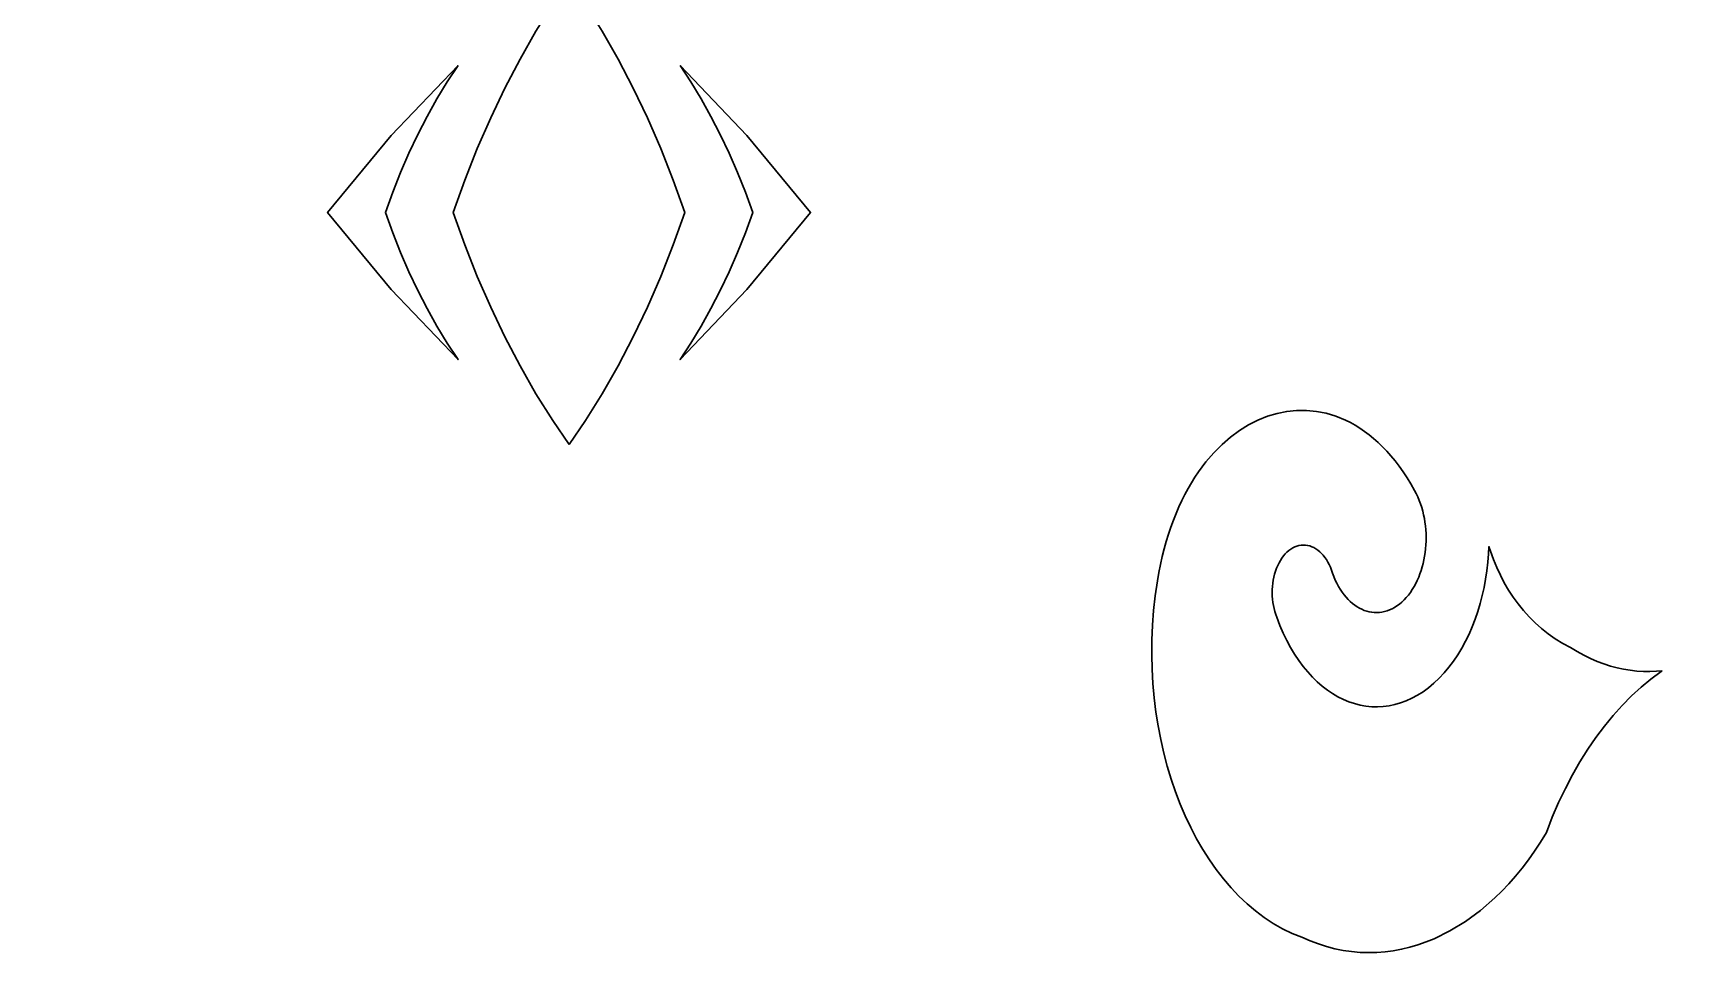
# Model space of a CAD drawing. Header units: centimetres. Extents: x 19.85 to 27, y 2.62 to 9.
# Drawn here: x 23.639 to 25.319, y 7.112 to 8.052 of the extents above; entities that cross this region are included whole.
import ezdxf

# ---------------------------------------------------------------- set-up
doc = ezdxf.new("R2010")
doc.units = ezdxf.units.CM
doc.header["$MEASUREMENT"] = 0
doc.layers.add('layer 1', color=7, linetype='Continuous')

msp = doc.modelspace()

# ---------------------------------------------------------------- linework, layer by layer
at = {"layer": 'layer 1', "color": 250, "lineweight": 30}
for points, knots in [([(26.99842, 2.62034), (26.99842, 2.62034), (19.84833, 2.62034), (19.84833, 2.62034), (19.84833, 2.62034), (19.84833, 2.62034), (19.84833, 9.00077), (19.84833, 9.00077), (19.84833, 9.00077), (19.84833, 9.00077), (26.99978, 9.00077), (26.99978, 9.00077), (26.99978, 9.00077), (26.99978, 9.00077), (26.99978, 2.62034), (26.99978, 2.62034), (26.99978, 2.62034), (26.99978, 2.62034), (26.99842, 2.62034), (26.99842, 2.62034)], [0, 0, 0, 0, 0.1666667, 0.1666667, 0.1666667, 0.1666667, 0.3333333, 0.3333333, 0.3333333, 0.3333333, 0.5, 0.5, 0.5, 0.5, 0.6666667, 0.6666667, 0.6666667, 0.6666667, 1, 1, 1, 1]), ([(24.1802, 7.63623), (24.1802, 7.63623), (24.1637, 7.66055), (24.1637, 7.66055), (24.1637, 7.66055), (24.1637, 7.66055), (24.14681, 7.68768), (24.14681, 7.68768), (24.14681, 7.68768), (24.14681, 7.68768), (24.13072, 7.71584), (24.13072, 7.71584), (24.13072, 7.71584), (24.13072, 7.71584), (24.11547, 7.74499), (24.11547, 7.74499), (24.11547, 7.74499), (24.11547, 7.74499), (24.10106, 7.7751), (24.10106, 7.7751), (24.10106, 7.7751), (24.10106, 7.7751), (24.08752, 7.80612), (24.08752, 7.80612), (24.08752, 7.80612), (24.08752, 7.80612), (24.07487, 7.83801), (24.07487, 7.83801), (24.07487, 7.83801), (24.07487, 7.83801), (24.06313, 7.87073), (24.06313, 7.87073), (24.06313, 7.87073), (24.06313, 7.87073), (24.07487, 7.90345), (24.07487, 7.90345), (24.07487, 7.90345), (24.07487, 7.90345), (24.08752, 7.93534), (24.08752, 7.93534), (24.08752, 7.93534), (24.08752, 7.93534), (24.10106, 7.96635), (24.10106, 7.96635), (24.10106, 7.96635), (24.10106, 7.96635), (24.11547, 7.99646), (24.11547, 7.99646), (24.11547, 7.99646), (24.11547, 7.99646), (24.13072, 8.02562), (24.13072, 8.02562), (24.13072, 8.02562), (24.13072, 8.02562), (24.14681, 8.05377), (24.14681, 8.05377), (24.14681, 8.05377), (24.14681, 8.05377), (24.1637, 8.0809), (24.1637, 8.0809), (24.1637, 8.0809), (24.1637, 8.0809), (24.1802, 8.10522), (24.1802, 8.10522), (24.1802, 8.10522), (24.1802, 8.10522), (24.1967, 8.0809), (24.1967, 8.0809), (24.1967, 8.0809), (24.1967, 8.0809), (24.21359, 8.05377), (24.21359, 8.05377), (24.21359, 8.05377), (24.21359, 8.05377), (24.22968, 8.02562), (24.22968, 8.02562), (24.22968, 8.02562), (24.22968, 8.02562), (24.24494, 7.99646), (24.24494, 7.99646), (24.24494, 7.99646), (24.24494, 7.99646), (24.25934, 7.96635), (24.25934, 7.96635), (24.25934, 7.96635), (24.25934, 7.96635), (24.27288, 7.93534), (24.27288, 7.93534), (24.27288, 7.93534), (24.27288, 7.93534), (24.28553, 7.90345), (24.28553, 7.90345), (24.28553, 7.90345), (24.28553, 7.90345), (24.29727, 7.87073), (24.29727, 7.87073), (24.29727, 7.87073), (24.29727, 7.87073), (24.28553, 7.83801), (24.28553, 7.83801), (24.28553, 7.83801), (24.28553, 7.83801), (24.27288, 7.80612), (24.27288, 7.80612), (24.27288, 7.80612), (24.27288, 7.80612), (24.25934, 7.7751), (24.25934, 7.7751), (24.25934, 7.7751), (24.25934, 7.7751), (24.24494, 7.74499), (24.24494, 7.74499), (24.24494, 7.74499), (24.24494, 7.74499), (24.22968, 7.71584), (24.22968, 7.71584), (24.22968, 7.71584), (24.22968, 7.71584), (24.21359, 7.68768), (24.21359, 7.68768), (24.21359, 7.68768), (24.21359, 7.68768), (24.1967, 7.66055), (24.1967, 7.66055), (24.1967, 7.66055), (24.1967, 7.66055), (24.1802, 7.63623), (24.1802, 7.63623)], [0, 0, 0, 0, 0.030303, 0.030303, 0.030303, 0.030303, 0.0606061, 0.0606061, 0.0606061, 0.0606061, 0.0909091, 0.0909091, 0.0909091, 0.0909091, 0.1212121, 0.1212121, 0.1212121, 0.1212121, 0.1515152, 0.1515152, 0.1515152, 0.1515152, 0.1818182, 0.1818182, 0.1818182, 0.1818182, 0.2121212, 0.2121212, 0.2121212, 0.2121212, 0.2424242, 0.2424242, 0.2424242, 0.2424242, 0.2727273, 0.2727273, 0.2727273, 0.2727273, 0.3030303, 0.3030303, 0.3030303, 0.3030303, 0.3333333, 0.3333333, 0.3333333, 0.3333333, 0.3636364, 0.3636364, 0.3636364, 0.3636364, 0.3939394, 0.3939394, 0.3939394, 0.3939394, 0.4242424, 0.4242424, 0.4242424, 0.4242424, 0.4545455, 0.4545455, 0.4545455, 0.4545455, 0.4848485, 0.4848485, 0.4848485, 0.4848485, 0.5151515, 0.5151515, 0.5151515, 0.5151515, 0.5454545, 0.5454545, 0.5454545, 0.5454545, 0.5757576, 0.5757576, 0.5757576, 0.5757576, 0.6060606, 0.6060606, 0.6060606, 0.6060606, 0.6363636, 0.6363636, 0.6363636, 0.6363636, 0.6666667, 0.6666667, 0.6666667, 0.6666667, 0.6969697, 0.6969697, 0.6969697, 0.6969697, 0.7272727, 0.7272727, 0.7272727, 0.7272727, 0.7575758, 0.7575758, 0.7575758, 0.7575758, 0.7878788, 0.7878788, 0.7878788, 0.7878788, 0.8181818, 0.8181818, 0.8181818, 0.8181818, 0.8484848, 0.8484848, 0.8484848, 0.8484848, 0.8787879, 0.8787879, 0.8787879, 0.8787879, 0.9090909, 0.9090909, 0.9090909, 0.9090909, 0.9393939, 0.9393939, 0.9393939, 0.9393939, 1, 1, 1, 1]), ([(24.0681, 8.01924), (24.0681, 8.01924), (24.05721, 8.00271), (24.05721, 8.00271), (24.05721, 8.00271), (24.05721, 8.00271), (24.04679, 7.98555), (24.04679, 7.98555), (24.04679, 7.98555), (24.04679, 7.98555), (24.03684, 7.96778), (24.03684, 7.96778), (24.03684, 7.96778), (24.03684, 7.96778), (24.02738, 7.94944), (24.02738, 7.94944), (24.02738, 7.94944), (24.02738, 7.94944), (24.01843, 7.93054), (24.01843, 7.93054), (24.01843, 7.93054), (24.01843, 7.93054), (24.00998, 7.9111), (24.00998, 7.9111), (24.00998, 7.9111), (24.00998, 7.9111), (24.00206, 7.89116), (24.00206, 7.89116), (24.00206, 7.89116), (24.00206, 7.89116), (23.99467, 7.87073), (23.99467, 7.87073), (23.99467, 7.87073), (23.99467, 7.87073), (24.00207, 7.85029), (24.00207, 7.85029), (24.00207, 7.85029), (24.00207, 7.85029), (24.00998, 7.83035), (24.00998, 7.83035), (24.00998, 7.83035), (24.00998, 7.83035), (24.01843, 7.81091), (24.01843, 7.81091), (24.01843, 7.81091), (24.01843, 7.81091), (24.02738, 7.79201), (24.02738, 7.79201), (24.02738, 7.79201), (24.02738, 7.79201), (24.03684, 7.77367), (24.03684, 7.77367), (24.03684, 7.77367), (24.03684, 7.77367), (24.04679, 7.75591), (24.04679, 7.75591), (24.04679, 7.75591), (24.04679, 7.75591), (24.05721, 7.73875), (24.05721, 7.73875), (24.05721, 7.73875), (24.05721, 7.73875), (24.0681, 7.72221), (24.0681, 7.72221), (24.0681, 7.72221), (24.0681, 7.72221), (24.00046, 7.79308), (24.00046, 7.79308), (24.00046, 7.79308), (24.00046, 7.79308), (23.93621, 7.87073), (23.93621, 7.87073), (23.93621, 7.87073), (23.93621, 7.87073), (24.00046, 7.94837), (24.00046, 7.94837), (24.00046, 7.94837), (24.00046, 7.94837), (24.0681, 8.01924), (24.0681, 8.01924)], [0, 0, 0, 0, 0.047619, 0.047619, 0.047619, 0.047619, 0.0952381, 0.0952381, 0.0952381, 0.0952381, 0.1428571, 0.1428571, 0.1428571, 0.1428571, 0.1904762, 0.1904762, 0.1904762, 0.1904762, 0.2380952, 0.2380952, 0.2380952, 0.2380952, 0.2857143, 0.2857143, 0.2857143, 0.2857143, 0.3333333, 0.3333333, 0.3333333, 0.3333333, 0.3809524, 0.3809524, 0.3809524, 0.3809524, 0.4285714, 0.4285714, 0.4285714, 0.4285714, 0.4761905, 0.4761905, 0.4761905, 0.4761905, 0.5238095, 0.5238095, 0.5238095, 0.5238095, 0.5714286, 0.5714286, 0.5714286, 0.5714286, 0.6190476, 0.6190476, 0.6190476, 0.6190476, 0.6666667, 0.6666667, 0.6666667, 0.6666667, 0.7142857, 0.7142857, 0.7142857, 0.7142857, 0.7619048, 0.7619048, 0.7619048, 0.7619048, 0.8095238, 0.8095238, 0.8095238, 0.8095238, 0.8571429, 0.8571429, 0.8571429, 0.8571429, 0.9047619, 0.9047619, 0.9047619, 0.9047619, 1, 1, 1, 1]), ([(24.2923, 8.01924), (24.2923, 8.01924), (24.35994, 7.94837), (24.35994, 7.94837), (24.35994, 7.94837), (24.35994, 7.94837), (24.42419, 7.87073), (24.42419, 7.87073), (24.42419, 7.87073), (24.42419, 7.87073), (24.35994, 7.79308), (24.35994, 7.79308), (24.35994, 7.79308), (24.35994, 7.79308), (24.2923, 7.72221), (24.2923, 7.72221), (24.2923, 7.72221), (24.2923, 7.72221), (24.30319, 7.73875), (24.30319, 7.73875), (24.30319, 7.73875), (24.30319, 7.73875), (24.31361, 7.75591), (24.31361, 7.75591), (24.31361, 7.75591), (24.31361, 7.75591), (24.32357, 7.77367), (24.32357, 7.77367), (24.32357, 7.77367), (24.32357, 7.77367), (24.33302, 7.79201), (24.33302, 7.79201), (24.33302, 7.79201), (24.33302, 7.79201), (24.34198, 7.81091), (24.34198, 7.81091), (24.34198, 7.81091), (24.34198, 7.81091), (24.35042, 7.83035), (24.35042, 7.83035), (24.35042, 7.83035), (24.35042, 7.83035), (24.35833, 7.85029), (24.35833, 7.85029), (24.35833, 7.85029), (24.35833, 7.85029), (24.36573, 7.87073), (24.36573, 7.87073), (24.36573, 7.87073), (24.36573, 7.87073), (24.35834, 7.89116), (24.35834, 7.89116), (24.35834, 7.89116), (24.35834, 7.89116), (24.35042, 7.9111), (24.35042, 7.9111), (24.35042, 7.9111), (24.35042, 7.9111), (24.34198, 7.93054), (24.34198, 7.93054), (24.34198, 7.93054), (24.34198, 7.93054), (24.33302, 7.94944), (24.33302, 7.94944), (24.33302, 7.94944), (24.33302, 7.94944), (24.32357, 7.96778), (24.32357, 7.96778), (24.32357, 7.96778), (24.32357, 7.96778), (24.31361, 7.98555), (24.31361, 7.98555), (24.31361, 7.98555), (24.31361, 7.98555), (24.30319, 8.00271), (24.30319, 8.00271), (24.30319, 8.00271), (24.30319, 8.00271), (24.2923, 8.01924), (24.2923, 8.01924)], [0, 0, 0, 0, 0.047619, 0.047619, 0.047619, 0.047619, 0.0952381, 0.0952381, 0.0952381, 0.0952381, 0.1428571, 0.1428571, 0.1428571, 0.1428571, 0.1904762, 0.1904762, 0.1904762, 0.1904762, 0.2380952, 0.2380952, 0.2380952, 0.2380952, 0.2857143, 0.2857143, 0.2857143, 0.2857143, 0.3333333, 0.3333333, 0.3333333, 0.3333333, 0.3809524, 0.3809524, 0.3809524, 0.3809524, 0.4285714, 0.4285714, 0.4285714, 0.4285714, 0.4761905, 0.4761905, 0.4761905, 0.4761905, 0.5238095, 0.5238095, 0.5238095, 0.5238095, 0.5714286, 0.5714286, 0.5714286, 0.5714286, 0.6190476, 0.6190476, 0.6190476, 0.6190476, 0.6666667, 0.6666667, 0.6666667, 0.6666667, 0.7142857, 0.7142857, 0.7142857, 0.7142857, 0.7619048, 0.7619048, 0.7619048, 0.7619048, 0.8095238, 0.8095238, 0.8095238, 0.8095238, 0.8571429, 0.8571429, 0.8571429, 0.8571429, 0.9047619, 0.9047619, 0.9047619, 0.9047619, 1, 1, 1, 1]), ([(25.2846, 7.40788), (25.2846, 7.40788), (25.28329, 7.40701), (25.28329, 7.40701), (25.28329, 7.40701), (25.28329, 7.40701), (25.27316, 7.39945), (25.27316, 7.39945), (25.27316, 7.39945), (25.27316, 7.39945), (25.26324, 7.39124), (25.26324, 7.39124), (25.26324, 7.39124), (25.26324, 7.39124), (25.25357, 7.38235), (25.25357, 7.38235), (25.25357, 7.38235), (25.25357, 7.38235), (25.24415, 7.37283), (25.24415, 7.37283), (25.24415, 7.37283), (25.24415, 7.37283), (25.23499, 7.36267), (25.23499, 7.36267), (25.23499, 7.36267), (25.23499, 7.36267), (25.22612, 7.35188), (25.22612, 7.35188), (25.22612, 7.35188), (25.22612, 7.35188), (25.21756, 7.34048), (25.21756, 7.34048), (25.21756, 7.34048), (25.21756, 7.34048), (25.20931, 7.32848), (25.20931, 7.32848), (25.20931, 7.32848), (25.20931, 7.32848), (25.2014, 7.31588), (25.2014, 7.31588), (25.2014, 7.31588), (25.2014, 7.31588), (25.19384, 7.30269), (25.19384, 7.30269), (25.19384, 7.30269), (25.19384, 7.30269), (25.18665, 7.28894), (25.18665, 7.28894), (25.18665, 7.28894), (25.18665, 7.28894), (25.17986, 7.27462), (25.17986, 7.27462), (25.17986, 7.27462), (25.17986, 7.27462), (25.17346, 7.25974), (25.17346, 7.25974), (25.17346, 7.25974), (25.17346, 7.25974), (25.1675, 7.24432), (25.1675, 7.24432), (25.1675, 7.24432), (25.1675, 7.24432), (25.16164, 7.2348), (25.16164, 7.2348), (25.16164, 7.2348), (25.16164, 7.2348), (25.15558, 7.22562), (25.15558, 7.22562), (25.15558, 7.22562), (25.15558, 7.22562), (25.14933, 7.21681), (25.14933, 7.21681), (25.14933, 7.21681), (25.14933, 7.21681), (25.14289, 7.20837), (25.14289, 7.20837), (25.14289, 7.20837), (25.14289, 7.20837), (25.13627, 7.20029), (25.13627, 7.20029), (25.13627, 7.20029), (25.13627, 7.20029), (25.12947, 7.19258), (25.12947, 7.19258), (25.12947, 7.19258), (25.12947, 7.19258), (25.12253, 7.18525), (25.12253, 7.18525), (25.12253, 7.18525), (25.12253, 7.18525), (25.11542, 7.17831), (25.11542, 7.17831), (25.11542, 7.17831), (25.11542, 7.17831), (25.10078, 7.16559), (25.10078, 7.16559), (25.10078, 7.16559), (25.10078, 7.16559), (25.08564, 7.15445), (25.08564, 7.15445), (25.08564, 7.15445), (25.08564, 7.15445), (25.07003, 7.14494), (25.07003, 7.14494), (25.07003, 7.14494), (25.07003, 7.14494), (25.05405, 7.13708), (25.05405, 7.13708), (25.05405, 7.13708), (25.05405, 7.13708), (25.04595, 7.1338), (25.04595, 7.1338), (25.04595, 7.1338), (25.04595, 7.1338), (25.03776, 7.13094), (25.03776, 7.13094), (25.03776, 7.13094), (25.03776, 7.13094), (25.02951, 7.12851), (25.02951, 7.12851), (25.02951, 7.12851), (25.02951, 7.12851), (25.02122, 7.12652), (25.02122, 7.12652), (25.02122, 7.12652), (25.02122, 7.12652), (25.01288, 7.12497), (25.01288, 7.12497), (25.01288, 7.12497), (25.01288, 7.12497), (25.0045, 7.12388), (25.0045, 7.12388), (25.0045, 7.12388), (25.0045, 7.12388), (24.99609, 7.12324), (24.99609, 7.12324), (24.99609, 7.12324), (24.99609, 7.12324), (24.98767, 7.12305), (24.98767, 7.12305), (24.98767, 7.12305), (24.98767, 7.12305), (24.97923, 7.12333), (24.97923, 7.12333), (24.97923, 7.12333), (24.97923, 7.12333), (24.97078, 7.12406), (24.97078, 7.12406), (24.97078, 7.12406), (24.97078, 7.12406), (24.96234, 7.12528), (24.96234, 7.12528), (24.96234, 7.12528), (24.96234, 7.12528), (24.95392, 7.12696), (24.95392, 7.12696), (24.95392, 7.12696), (24.95392, 7.12696), (24.94552, 7.12913), (24.94552, 7.12913), (24.94552, 7.12913), (24.94552, 7.12913), (24.93714, 7.13179), (24.93714, 7.13179), (24.93714, 7.13179), (24.93714, 7.13179), (24.92881, 7.13493), (24.92881, 7.13493), (24.92881, 7.13493), (24.92881, 7.13493), (24.92053, 7.13857), (24.92053, 7.13857), (24.92053, 7.13857), (24.92053, 7.13857), (24.91063, 7.14254), (24.91063, 7.14254), (24.91063, 7.14254), (24.91063, 7.14254), (24.90099, 7.14722), (24.90099, 7.14722), (24.90099, 7.14722), (24.90099, 7.14722), (24.8916, 7.15256), (24.8916, 7.15256), (24.8916, 7.15256), (24.8916, 7.15256), (24.88249, 7.15857), (24.88249, 7.15857), (24.88249, 7.15857), (24.88249, 7.15857), (24.87366, 7.1652), (24.87366, 7.1652), (24.87366, 7.1652), (24.87366, 7.1652), (24.86512, 7.17243), (24.86512, 7.17243), (24.86512, 7.17243), (24.86512, 7.17243), (24.85687, 7.18025), (24.85687, 7.18025), (24.85687, 7.18025), (24.85687, 7.18025), (24.84893, 7.18863), (24.84893, 7.18863), (24.84893, 7.18863), (24.84893, 7.18863), (24.84131, 7.19755), (24.84131, 7.19755), (24.84131, 7.19755), (24.84131, 7.19755), (24.83401, 7.20699), (24.83401, 7.20699), (24.83401, 7.20699), (24.83401, 7.20699), (24.82706, 7.21691), (24.82706, 7.21691), (24.82706, 7.21691), (24.82706, 7.21691), (24.82044, 7.2273), (24.82044, 7.2273), (24.82044, 7.2273), (24.82044, 7.2273), (24.81418, 7.23815), (24.81418, 7.23815), (24.81418, 7.23815), (24.81418, 7.23815), (24.80828, 7.24941), (24.80828, 7.24941), (24.80828, 7.24941), (24.80828, 7.24941), (24.80274, 7.26108), (24.80274, 7.26108), (24.80274, 7.26108), (24.80274, 7.26108), (24.7976, 7.27312), (24.7976, 7.27312), (24.7976, 7.27312), (24.7976, 7.27312), (24.79285, 7.28552), (24.79285, 7.28552), (24.79285, 7.28552), (24.79285, 7.28552), (24.78849, 7.29825), (24.78849, 7.29825), (24.78849, 7.29825), (24.78849, 7.29825), (24.78453, 7.31129), (24.78453, 7.31129), (24.78453, 7.31129), (24.78453, 7.31129), (24.781, 7.32462), (24.781, 7.32462), (24.781, 7.32462), (24.781, 7.32462), (24.7779, 7.33822), (24.7779, 7.33822), (24.7779, 7.33822), (24.7779, 7.33822), (24.77523, 7.35205), (24.77523, 7.35205), (24.77523, 7.35205), (24.77523, 7.35205), (24.77301, 7.36611), (24.77301, 7.36611), (24.77301, 7.36611), (24.77301, 7.36611), (24.77125, 7.38035), (24.77125, 7.38035), (24.77125, 7.38035), (24.77125, 7.38035), (24.76995, 7.39477), (24.76995, 7.39477), (24.76995, 7.39477), (24.76995, 7.39477), (24.76913, 7.40934), (24.76913, 7.40934), (24.76913, 7.40934), (24.76913, 7.40934), (24.76878, 7.42404), (24.76878, 7.42404), (24.76878, 7.42404), (24.76878, 7.42404), (24.76892, 7.43884), (24.76892, 7.43884), (24.76892, 7.43884), (24.76892, 7.43884), (24.76957, 7.45373), (24.76957, 7.45373), (24.76957, 7.45373), (24.76957, 7.45373), (24.77074, 7.46866), (24.77074, 7.46866), (24.77074, 7.46866), (24.77074, 7.46866), (24.77242, 7.48364), (24.77242, 7.48364), (24.77242, 7.48364), (24.77242, 7.48364), (24.77462, 7.49864), (24.77462, 7.49864), (24.77462, 7.49864), (24.77462, 7.49864), (24.77604, 7.50696), (24.77604, 7.50696), (24.77604, 7.50696), (24.77604, 7.50696), (24.77764, 7.51509), (24.77764, 7.51509), (24.77764, 7.51509), (24.77764, 7.51509), (24.7794, 7.52305), (24.7794, 7.52305), (24.7794, 7.52305), (24.7794, 7.52305), (24.78133, 7.5308), (24.78133, 7.5308), (24.78133, 7.5308), (24.78133, 7.5308), (24.78343, 7.53837), (24.78343, 7.53837), (24.78343, 7.53837), (24.78343, 7.53837), (24.78569, 7.54575), (24.78569, 7.54575), (24.78569, 7.54575), (24.78569, 7.54575), (24.78811, 7.55293), (24.78811, 7.55293), (24.78811, 7.55293), (24.78811, 7.55293), (24.79067, 7.55992), (24.79067, 7.55992), (24.79067, 7.55992), (24.79067, 7.55992), (24.79339, 7.56671), (24.79339, 7.56671), (24.79339, 7.56671), (24.79339, 7.56671), (24.79623, 7.57331), (24.79623, 7.57331), (24.79623, 7.57331), (24.79623, 7.57331), (24.79923, 7.5797), (24.79923, 7.5797), (24.79923, 7.5797), (24.79923, 7.5797), (24.80235, 7.58589), (24.80235, 7.58589), (24.80235, 7.58589), (24.80235, 7.58589), (24.8056, 7.59187), (24.8056, 7.59187), (24.8056, 7.59187), (24.8056, 7.59187), (24.80897, 7.59766), (24.80897, 7.59766), (24.80897, 7.59766), (24.80897, 7.59766), (24.81247, 7.60323), (24.81247, 7.60323), (24.81247, 7.60323), (24.81247, 7.60323), (24.81608, 7.6086), (24.81608, 7.6086), (24.81608, 7.6086), (24.81608, 7.6086), (24.82362, 7.61871), (24.82362, 7.61871), (24.82362, 7.61871), (24.82362, 7.61871), (24.83156, 7.62796), (24.83156, 7.62796), (24.83156, 7.62796), (24.83156, 7.62796), (24.83988, 7.63635), (24.83988, 7.63635), (24.83988, 7.63635), (24.83988, 7.63635), (24.84851, 7.64385), (24.84851, 7.64385), (24.84851, 7.64385), (24.84851, 7.64385), (24.85745, 7.65048), (24.85745, 7.65048), (24.85745, 7.65048), (24.85745, 7.65048), (24.86664, 7.65619), (24.86664, 7.65619), (24.86664, 7.65619), (24.86664, 7.65619), (24.87606, 7.66098), (24.87606, 7.66098), (24.87606, 7.66098), (24.87606, 7.66098), (24.88565, 7.66486), (24.88565, 7.66486), (24.88565, 7.66486), (24.88565, 7.66486), (24.89539, 7.66778), (24.89539, 7.66778), (24.89539, 7.66778), (24.89539, 7.66778), (24.90525, 7.66976), (24.90525, 7.66976), (24.90525, 7.66976), (24.90525, 7.66976), (24.91517, 7.67076), (24.91517, 7.67076), (24.91517, 7.67076), (24.91517, 7.67076), (24.92514, 7.67079), (24.92514, 7.67079), (24.92514, 7.67079), (24.92514, 7.67079), (24.93511, 7.66983), (24.93511, 7.66983), (24.93511, 7.66983), (24.93511, 7.66983), (24.94504, 7.66784), (24.94504, 7.66784), (24.94504, 7.66784), (24.94504, 7.66784), (24.9549, 7.66486), (24.9549, 7.66486), (24.9549, 7.66486), (24.9549, 7.66486), (24.96465, 7.66083), (24.96465, 7.66083), (24.96465, 7.66083), (24.96465, 7.66083), (24.96948, 7.65843), (24.96948, 7.65843), (24.96948, 7.65843), (24.96948, 7.65843), (24.97426, 7.65576), (24.97426, 7.65576), (24.97426, 7.65576), (24.97426, 7.65576), (24.97901, 7.65283), (24.97901, 7.65283), (24.97901, 7.65283), (24.97901, 7.65283), (24.98369, 7.64963), (24.98369, 7.64963), (24.98369, 7.64963), (24.98369, 7.64963), (24.98833, 7.64618), (24.98833, 7.64618), (24.98833, 7.64618), (24.98833, 7.64618), (24.9929, 7.64244), (24.9929, 7.64244), (24.9929, 7.64244), (24.9929, 7.64244), (24.99741, 7.63844), (24.99741, 7.63844), (24.99741, 7.63844), (24.99741, 7.63844), (25.00186, 7.63416), (25.00186, 7.63416), (25.00186, 7.63416), (25.00186, 7.63416), (25.00623, 7.62961), (25.00623, 7.62961), (25.00623, 7.62961), (25.00623, 7.62961), (25.01052, 7.62479), (25.01052, 7.62479), (25.01052, 7.62479), (25.01052, 7.62479), (25.01473, 7.61969), (25.01473, 7.61969), (25.01473, 7.61969), (25.01473, 7.61969), (25.01886, 7.6143), (25.01886, 7.6143), (25.01886, 7.6143), (25.01886, 7.6143), (25.0229, 7.60864), (25.0229, 7.60864), (25.0229, 7.60864), (25.0229, 7.60864), (25.02684, 7.6027), (25.02684, 7.6027), (25.02684, 7.6027), (25.02684, 7.6027), (25.03067, 7.59647), (25.03067, 7.59647), (25.03067, 7.59647), (25.03067, 7.59647), (25.03441, 7.58996), (25.03441, 7.58996), (25.03441, 7.58996), (25.03441, 7.58996), (25.03612, 7.58669), (25.03612, 7.58669), (25.03612, 7.58669), (25.03612, 7.58669), (25.0377, 7.58333), (25.0377, 7.58333), (25.0377, 7.58333), (25.0377, 7.58333), (25.03913, 7.57989), (25.03913, 7.57989), (25.03913, 7.57989), (25.03913, 7.57989), (25.04042, 7.57637), (25.04042, 7.57637), (25.04042, 7.57637), (25.04042, 7.57637), (25.04158, 7.57278), (25.04158, 7.57278), (25.04158, 7.57278), (25.04158, 7.57278), (25.0426, 7.56913), (25.0426, 7.56913), (25.0426, 7.56913), (25.0426, 7.56913), (25.04348, 7.56543), (25.04348, 7.56543), (25.04348, 7.56543), (25.04348, 7.56543), (25.04424, 7.56169), (25.04424, 7.56169), (25.04424, 7.56169), (25.04424, 7.56169), (25.04486, 7.5579), (25.04486, 7.5579), (25.04486, 7.5579), (25.04486, 7.5579), (25.04534, 7.55409), (25.04534, 7.55409), (25.04534, 7.55409), (25.04534, 7.55409), (25.04569, 7.55026), (25.04569, 7.55026), (25.04569, 7.55026), (25.04569, 7.55026), (25.0459, 7.54642), (25.0459, 7.54642), (25.0459, 7.54642), (25.0459, 7.54642), (25.04599, 7.54257), (25.04599, 7.54257), (25.04599, 7.54257), (25.04599, 7.54257), (25.04595, 7.53873), (25.04595, 7.53873), (25.04595, 7.53873), (25.04595, 7.53873), (25.04577, 7.5349), (25.04577, 7.5349), (25.04577, 7.5349), (25.04577, 7.5349), (25.04547, 7.53109), (25.04547, 7.53109), (25.04547, 7.53109), (25.04547, 7.53109), (25.04504, 7.52731), (25.04504, 7.52731), (25.04504, 7.52731), (25.04504, 7.52731), (25.04448, 7.52356), (25.04448, 7.52356), (25.04448, 7.52356), (25.04448, 7.52356), (25.0438, 7.51985), (25.0438, 7.51985), (25.0438, 7.51985), (25.0438, 7.51985), (25.04299, 7.5162), (25.04299, 7.5162), (25.04299, 7.5162), (25.04299, 7.5162), (25.04205, 7.51261), (25.04205, 7.51261), (25.04205, 7.51261), (25.04205, 7.51261), (25.04099, 7.50908), (25.04099, 7.50908), (25.04099, 7.50908), (25.04099, 7.50908), (25.0398, 7.50563), (25.0398, 7.50563), (25.0398, 7.50563), (25.0398, 7.50563), (25.0385, 7.50227), (25.0385, 7.50227), (25.0385, 7.50227), (25.0385, 7.50227), (25.03707, 7.499), (25.03707, 7.499), (25.03707, 7.499), (25.03707, 7.499), (25.03552, 7.49582), (25.03552, 7.49582), (25.03552, 7.49582), (25.03552, 7.49582), (25.03385, 7.49276), (25.03385, 7.49276), (25.03385, 7.49276), (25.03385, 7.49276), (25.03206, 7.48981), (25.03206, 7.48981), (25.03206, 7.48981), (25.03206, 7.48981), (25.03016, 7.48699), (25.03016, 7.48699), (25.03016, 7.48699), (25.03016, 7.48699), (25.02812, 7.48429), (25.02812, 7.48429), (25.02812, 7.48429), (25.02812, 7.48429), (25.02599, 7.48174), (25.02599, 7.48174), (25.02599, 7.48174), (25.02599, 7.48174), (25.02373, 7.47933), (25.02373, 7.47933), (25.02373, 7.47933), (25.02373, 7.47933), (25.02138, 7.47711), (25.02138, 7.47711), (25.02138, 7.47711), (25.02138, 7.47711), (25.01899, 7.47511), (25.01899, 7.47511), (25.01899, 7.47511), (25.01899, 7.47511), (25.01655, 7.47332), (25.01655, 7.47332), (25.01655, 7.47332), (25.01655, 7.47332), (25.01408, 7.47175), (25.01408, 7.47175), (25.01408, 7.47175), (25.01408, 7.47175), (25.01159, 7.47039), (25.01159, 7.47039), (25.01159, 7.47039), (25.01159, 7.47039), (25.00906, 7.46923), (25.00906, 7.46923), (25.00906, 7.46923), (25.00906, 7.46923), (25.00652, 7.4683), (25.00652, 7.4683), (25.00652, 7.4683), (25.00652, 7.4683), (25.00394, 7.46756), (25.00394, 7.46756), (25.00394, 7.46756), (25.00394, 7.46756), (25.00138, 7.46702), (25.00138, 7.46702), (25.00138, 7.46702), (25.00138, 7.46702), (24.9988, 7.46669), (24.9988, 7.46669), (24.9988, 7.46669), (24.9988, 7.46669), (24.99622, 7.46656), (24.99622, 7.46656), (24.99622, 7.46656), (24.99622, 7.46656), (24.99365, 7.46662), (24.99365, 7.46662), (24.99365, 7.46662), (24.99365, 7.46662), (24.99109, 7.46689), (24.99109, 7.46689), (24.99109, 7.46689), (24.99109, 7.46689), (24.98854, 7.46734), (24.98854, 7.46734), (24.98854, 7.46734), (24.98854, 7.46734), (24.98601, 7.46799), (24.98601, 7.46799), (24.98601, 7.46799), (24.98601, 7.46799), (24.98351, 7.46883), (24.98351, 7.46883), (24.98351, 7.46883), (24.98351, 7.46883), (24.98105, 7.46986), (24.98105, 7.46986), (24.98105, 7.46986), (24.98105, 7.46986), (24.97862, 7.47107), (24.97862, 7.47107), (24.97862, 7.47107), (24.97862, 7.47107), (24.97624, 7.47247), (24.97624, 7.47247), (24.97624, 7.47247), (24.97624, 7.47247), (24.97388, 7.47405), (24.97388, 7.47405), (24.97388, 7.47405), (24.97388, 7.47405), (24.9716, 7.47581), (24.9716, 7.47581), (24.9716, 7.47581), (24.9716, 7.47581), (24.96937, 7.47774), (24.96937, 7.47774), (24.96937, 7.47774), (24.96937, 7.47774), (24.9672, 7.47986), (24.9672, 7.47986), (24.9672, 7.47986), (24.9672, 7.47986), (24.96509, 7.48215), (24.96509, 7.48215), (24.96509, 7.48215), (24.96509, 7.48215), (24.96307, 7.48462), (24.96307, 7.48462), (24.96307, 7.48462), (24.96307, 7.48462), (24.96112, 7.48724), (24.96112, 7.48724), (24.96112, 7.48724), (24.96112, 7.48724), (24.95925, 7.49005), (24.95925, 7.49005), (24.95925, 7.49005), (24.95925, 7.49005), (24.95748, 7.49302), (24.95748, 7.49302), (24.95748, 7.49302), (24.95748, 7.49302), (24.9558, 7.49615), (24.9558, 7.49615), (24.9558, 7.49615), (24.9558, 7.49615), (24.95421, 7.49943), (24.95421, 7.49943), (24.95421, 7.49943), (24.95421, 7.49943), (24.95274, 7.5029), (24.95274, 7.5029), (24.95274, 7.5029), (24.95274, 7.5029), (24.95137, 7.50651), (24.95137, 7.50651), (24.95137, 7.50651), (24.95137, 7.50651), (24.9504, 7.5095), (24.9504, 7.5095), (24.9504, 7.5095), (24.9504, 7.5095), (24.94929, 7.51235), (24.94929, 7.51235), (24.94929, 7.51235), (24.94929, 7.51235), (24.94807, 7.51507), (24.94807, 7.51507), (24.94807, 7.51507), (24.94807, 7.51507), (24.94673, 7.51763), (24.94673, 7.51763), (24.94673, 7.51763), (24.94673, 7.51763), (24.9453, 7.52005), (24.9453, 7.52005), (24.9453, 7.52005), (24.9453, 7.52005), (24.94374, 7.52231), (24.94374, 7.52231), (24.94374, 7.52231), (24.94374, 7.52231), (24.94211, 7.5244), (24.94211, 7.5244), (24.94211, 7.5244), (24.94211, 7.5244), (24.94038, 7.52631), (24.94038, 7.52631), (24.94038, 7.52631), (24.94038, 7.52631), (24.93857, 7.52805), (24.93857, 7.52805), (24.93857, 7.52805), (24.93857, 7.52805), (24.93669, 7.52961), (24.93669, 7.52961), (24.93669, 7.52961), (24.93669, 7.52961), (24.93473, 7.53097), (24.93473, 7.53097), (24.93473, 7.53097), (24.93473, 7.53097), (24.93271, 7.53214), (24.93271, 7.53214), (24.93271, 7.53214), (24.93271, 7.53214), (24.93064, 7.5331), (24.93064, 7.5331), (24.93064, 7.5331), (24.93064, 7.5331), (24.9285, 7.53385), (24.9285, 7.53385), (24.9285, 7.53385), (24.9285, 7.53385), (24.92634, 7.53438), (24.92634, 7.53438), (24.92634, 7.53438), (24.92634, 7.53438), (24.92412, 7.53468), (24.92412, 7.53468), (24.92412, 7.53468), (24.92412, 7.53468), (24.92191, 7.53476), (24.92191, 7.53476), (24.92191, 7.53476), (24.92191, 7.53476), (24.91971, 7.53461), (24.91971, 7.53461), (24.91971, 7.53461), (24.91971, 7.53461), (24.91754, 7.53423), (24.91754, 7.53423), (24.91754, 7.53423), (24.91754, 7.53423), (24.9154, 7.53363), (24.9154, 7.53363), (24.9154, 7.53363), (24.9154, 7.53363), (24.91331, 7.53282), (24.91331, 7.53282), (24.91331, 7.53282), (24.91331, 7.53282), (24.91126, 7.53181), (24.91126, 7.53181), (24.91126, 7.53181), (24.91126, 7.53181), (24.90926, 7.53059), (24.90926, 7.53059), (24.90926, 7.53059), (24.90926, 7.53059), (24.90734, 7.52917), (24.90734, 7.52917), (24.90734, 7.52917), (24.90734, 7.52917), (24.90547, 7.52756), (24.90547, 7.52756), (24.90547, 7.52756), (24.90547, 7.52756), (24.90368, 7.52577), (24.90368, 7.52577), (24.90368, 7.52577), (24.90368, 7.52577), (24.90197, 7.52379), (24.90197, 7.52379), (24.90197, 7.52379), (24.90197, 7.52379), (24.90036, 7.52164), (24.90036, 7.52164), (24.90036, 7.52164), (24.90036, 7.52164), (24.89884, 7.51932), (24.89884, 7.51932), (24.89884, 7.51932), (24.89884, 7.51932), (24.89741, 7.51683), (24.89741, 7.51683), (24.89741, 7.51683), (24.89741, 7.51683), (24.8961, 7.51418), (24.8961, 7.51418), (24.8961, 7.51418), (24.8961, 7.51418), (24.8949, 7.51139), (24.8949, 7.51139), (24.8949, 7.51139), (24.8949, 7.51139), (24.89383, 7.50847), (24.89383, 7.50847), (24.89383, 7.50847), (24.89383, 7.50847), (24.89292, 7.50547), (24.89292, 7.50547), (24.89292, 7.50547), (24.89292, 7.50547), (24.89214, 7.50241), (24.89214, 7.50241), (24.89214, 7.50241), (24.89214, 7.50241), (24.89152, 7.49929), (24.89152, 7.49929), (24.89152, 7.49929), (24.89152, 7.49929), (24.89103, 7.49614), (24.89103, 7.49614), (24.89103, 7.49614), (24.89103, 7.49614), (24.8907, 7.49294), (24.8907, 7.49294), (24.8907, 7.49294), (24.8907, 7.49294), (24.8905, 7.48972), (24.8905, 7.48972), (24.8905, 7.48972), (24.8905, 7.48972), (24.89045, 7.48651), (24.89045, 7.48651), (24.89045, 7.48651), (24.89045, 7.48651), (24.89055, 7.48329), (24.89055, 7.48329), (24.89055, 7.48329), (24.89055, 7.48329), (24.89079, 7.48008), (24.89079, 7.48008), (24.89079, 7.48008), (24.89079, 7.48008), (24.89118, 7.4769), (24.89118, 7.4769), (24.89118, 7.4769), (24.89118, 7.4769), (24.89171, 7.47376), (24.89171, 7.47376), (24.89171, 7.47376), (24.89171, 7.47376), (24.89238, 7.47067), (24.89238, 7.47067), (24.89238, 7.47067), (24.89238, 7.47067), (24.8932, 7.46763), (24.8932, 7.46763), (24.8932, 7.46763), (24.8932, 7.46763), (24.89416, 7.46467), (24.89416, 7.46467), (24.89416, 7.46467), (24.89416, 7.46467), (24.89527, 7.46178), (24.89527, 7.46178), (24.89527, 7.46178), (24.89527, 7.46178), (24.89838, 7.4536), (24.89838, 7.4536), (24.89838, 7.4536), (24.89838, 7.4536), (24.90172, 7.44577), (24.90172, 7.44577), (24.90172, 7.44577), (24.90172, 7.44577), (24.9053, 7.43831), (24.9053, 7.43831), (24.9053, 7.43831), (24.9053, 7.43831), (24.90911, 7.43122), (24.90911, 7.43122), (24.90911, 7.43122), (24.90911, 7.43122), (24.91313, 7.4245), (24.91313, 7.4245), (24.91313, 7.4245), (24.91313, 7.4245), (24.91736, 7.41816), (24.91736, 7.41816), (24.91736, 7.41816), (24.91736, 7.41816), (24.92177, 7.4122), (24.92177, 7.4122), (24.92177, 7.4122), (24.92177, 7.4122), (24.92636, 7.40662), (24.92636, 7.40662), (24.92636, 7.40662), (24.92636, 7.40662), (24.93111, 7.40144), (24.93111, 7.40144), (24.93111, 7.40144), (24.93111, 7.40144), (24.93603, 7.39665), (24.93603, 7.39665), (24.93603, 7.39665), (24.93603, 7.39665), (24.94108, 7.39226), (24.94108, 7.39226), (24.94108, 7.39226), (24.94108, 7.39226), (24.94626, 7.38828), (24.94626, 7.38828), (24.94626, 7.38828), (24.94626, 7.38828), (24.95156, 7.3847), (24.95156, 7.3847), (24.95156, 7.3847), (24.95156, 7.3847), (24.95698, 7.38153), (24.95698, 7.38153), (24.95698, 7.38153), (24.95698, 7.38153), (24.96248, 7.37878), (24.96248, 7.37878), (24.96248, 7.37878), (24.96248, 7.37878), (24.96807, 7.37646), (24.96807, 7.37646), (24.96807, 7.37646), (24.96807, 7.37646), (24.97373, 7.37456), (24.97373, 7.37456), (24.97373, 7.37456), (24.97373, 7.37456), (24.97945, 7.37309), (24.97945, 7.37309), (24.97945, 7.37309), (24.97945, 7.37309), (24.98522, 7.37206), (24.98522, 7.37206), (24.98522, 7.37206), (24.98522, 7.37206), (24.99101, 7.37146), (24.99101, 7.37146), (24.99101, 7.37146), (24.99101, 7.37146), (24.99684, 7.37131), (24.99684, 7.37131), (24.99684, 7.37131), (24.99684, 7.37131), (25.00268, 7.37162), (25.00268, 7.37162), (25.00268, 7.37162), (25.00268, 7.37162), (25.00852, 7.37237), (25.00852, 7.37237), (25.00852, 7.37237), (25.00852, 7.37237), (25.01433, 7.37357), (25.01433, 7.37357), (25.01433, 7.37357), (25.01433, 7.37357), (25.02014, 7.37525), (25.02014, 7.37525), (25.02014, 7.37525), (25.02014, 7.37525), (25.02591, 7.37738), (25.02591, 7.37738), (25.02591, 7.37738), (25.02591, 7.37738), (25.03163, 7.37998), (25.03163, 7.37998), (25.03163, 7.37998), (25.03163, 7.37998), (25.03728, 7.38306), (25.03728, 7.38306), (25.03728, 7.38306), (25.03728, 7.38306), (25.04288, 7.38663), (25.04288, 7.38663), (25.04288, 7.38663), (25.04288, 7.38663), (25.04839, 7.39068), (25.04839, 7.39068), (25.04839, 7.39068), (25.04839, 7.39068), (25.0538, 7.39521), (25.0538, 7.39521), (25.0538, 7.39521), (25.0538, 7.39521), (25.05911, 7.40024), (25.05911, 7.40024), (25.05911, 7.40024), (25.05911, 7.40024), (25.06423, 7.40569), (25.06423, 7.40569), (25.06423, 7.40569), (25.06423, 7.40569), (25.06908, 7.41147), (25.06908, 7.41147), (25.06908, 7.41147), (25.06908, 7.41147), (25.07367, 7.41757), (25.07367, 7.41757), (25.07367, 7.41757), (25.07367, 7.41757), (25.07799, 7.42397), (25.07799, 7.42397), (25.07799, 7.42397), (25.07799, 7.42397), (25.08204, 7.43065), (25.08204, 7.43065), (25.08204, 7.43065), (25.08204, 7.43065), (25.08582, 7.43758), (25.08582, 7.43758), (25.08582, 7.43758), (25.08582, 7.43758), (25.08933, 7.44477), (25.08933, 7.44477), (25.08933, 7.44477), (25.08933, 7.44477), (25.09256, 7.45218), (25.09256, 7.45218), (25.09256, 7.45218), (25.09256, 7.45218), (25.09553, 7.4598), (25.09553, 7.4598), (25.09553, 7.4598), (25.09553, 7.4598), (25.09821, 7.46761), (25.09821, 7.46761), (25.09821, 7.46761), (25.09821, 7.46761), (25.10061, 7.47559), (25.10061, 7.47559), (25.10061, 7.47559), (25.10061, 7.47559), (25.10272, 7.48372), (25.10272, 7.48372), (25.10272, 7.48372), (25.10272, 7.48372), (25.10456, 7.49199), (25.10456, 7.49199), (25.10456, 7.49199), (25.10456, 7.49199), (25.10612, 7.50038), (25.10612, 7.50038), (25.10612, 7.50038), (25.10612, 7.50038), (25.10738, 7.50886), (25.10738, 7.50886), (25.10738, 7.50886), (25.10738, 7.50886), (25.10835, 7.51743), (25.10835, 7.51743), (25.10835, 7.51743), (25.10835, 7.51743), (25.10904, 7.52606), (25.10904, 7.52606), (25.10904, 7.52606), (25.10904, 7.52606), (25.10937, 7.53325), (25.10937, 7.53325), (25.10937, 7.53325), (25.10937, 7.53325), (25.11092, 7.52848), (25.11092, 7.52848), (25.11092, 7.52848), (25.11092, 7.52848), (25.11395, 7.52027), (25.11395, 7.52027), (25.11395, 7.52027), (25.11395, 7.52027), (25.1173, 7.51224), (25.1173, 7.51224), (25.1173, 7.51224), (25.1173, 7.51224), (25.12098, 7.50439), (25.12098, 7.50439), (25.12098, 7.50439), (25.12098, 7.50439), (25.12499, 7.49677), (25.12499, 7.49677), (25.12499, 7.49677), (25.12499, 7.49677), (25.12933, 7.48936), (25.12933, 7.48936), (25.12933, 7.48936), (25.12933, 7.48936), (25.13401, 7.48219), (25.13401, 7.48219), (25.13401, 7.48219), (25.13401, 7.48219), (25.13903, 7.47528), (25.13903, 7.47528), (25.13903, 7.47528), (25.13903, 7.47528), (25.14439, 7.46864), (25.14439, 7.46864), (25.14439, 7.46864), (25.14439, 7.46864), (25.1501, 7.4623), (25.1501, 7.4623), (25.1501, 7.4623), (25.1501, 7.4623), (25.15616, 7.45625), (25.15616, 7.45625), (25.15616, 7.45625), (25.15616, 7.45625), (25.16259, 7.45054), (25.16259, 7.45054), (25.16259, 7.45054), (25.16259, 7.45054), (25.16937, 7.44516), (25.16937, 7.44516), (25.16937, 7.44516), (25.16937, 7.44516), (25.17651, 7.44013), (25.17651, 7.44013), (25.17651, 7.44013), (25.17651, 7.44013), (25.18402, 7.43548), (25.18402, 7.43548), (25.18402, 7.43548), (25.18402, 7.43548), (25.19189, 7.43121), (25.19189, 7.43121), (25.19189, 7.43121), (25.19189, 7.43121), (25.19859, 7.42714), (25.19859, 7.42714), (25.19859, 7.42714), (25.19859, 7.42714), (25.20529, 7.42346), (25.20529, 7.42346), (25.20529, 7.42346), (25.20529, 7.42346), (25.21201, 7.42017), (25.21201, 7.42017), (25.21201, 7.42017), (25.21201, 7.42017), (25.21873, 7.41726), (25.21873, 7.41726), (25.21873, 7.41726), (25.21873, 7.41726), (25.22544, 7.41472), (25.22544, 7.41472), (25.22544, 7.41472), (25.22544, 7.41472), (25.23216, 7.41256), (25.23216, 7.41256), (25.23216, 7.41256), (25.23216, 7.41256), (25.23885, 7.41076), (25.23885, 7.41076), (25.23885, 7.41076), (25.23885, 7.41076), (25.24554, 7.40932), (25.24554, 7.40932), (25.24554, 7.40932), (25.24554, 7.40932), (25.25221, 7.40824), (25.25221, 7.40824), (25.25221, 7.40824), (25.25221, 7.40824), (25.25885, 7.4075), (25.25885, 7.4075), (25.25885, 7.4075), (25.25885, 7.4075), (25.26546, 7.40711), (25.26546, 7.40711), (25.26546, 7.40711), (25.26546, 7.40711), (25.27204, 7.40705), (25.27204, 7.40705), (25.27204, 7.40705), (25.27204, 7.40705), (25.27858, 7.40732), (25.27858, 7.40732), (25.27858, 7.40732), (25.27858, 7.40732), (25.2846, 7.40788), (25.2846, 7.40788)], [0, 0, 0, 0, 0.0031646, 0.0031646, 0.0031646, 0.0031646, 0.0063291, 0.0063291, 0.0063291, 0.0063291, 0.0094937, 0.0094937, 0.0094937, 0.0094937, 0.0126582, 0.0126582, 0.0126582, 0.0126582, 0.0158228, 0.0158228, 0.0158228, 0.0158228, 0.0189873, 0.0189873, 0.0189873, 0.0189873, 0.0221519, 0.0221519, 0.0221519, 0.0221519, 0.0253165, 0.0253165, 0.0253165, 0.0253165, 0.028481, 0.028481, 0.028481, 0.028481, 0.0316456, 0.0316456, 0.0316456, 0.0316456, 0.0348101, 0.0348101, 0.0348101, 0.0348101, 0.0379747, 0.0379747, 0.0379747, 0.0379747, 0.0411392, 0.0411392, 0.0411392, 0.0411392, 0.0443038, 0.0443038, 0.0443038, 0.0443038, 0.0474684, 0.0474684, 0.0474684, 0.0474684, 0.0506329, 0.0506329, 0.0506329, 0.0506329, 0.0537975, 0.0537975, 0.0537975, 0.0537975, 0.056962, 0.056962, 0.056962, 0.056962, 0.0601266, 0.0601266, 0.0601266, 0.0601266, 0.0632911, 0.0632911, 0.0632911, 0.0632911, 0.0664557, 0.0664557, 0.0664557, 0.0664557, 0.0696203, 0.0696203, 0.0696203, 0.0696203, 0.0727848, 0.0727848, 0.0727848, 0.0727848, 0.0759494, 0.0759494, 0.0759494, 0.0759494, 0.0791139, 0.0791139, 0.0791139, 0.0791139, 0.0822785, 0.0822785, 0.0822785, 0.0822785, 0.085443, 0.085443, 0.085443, 0.085443, 0.0886076, 0.0886076, 0.0886076, 0.0886076, 0.0917722, 0.0917722, 0.0917722, 0.0917722, 0.0949367, 0.0949367, 0.0949367, 0.0949367, 0.0981013, 0.0981013, 0.0981013, 0.0981013, 0.1012658, 0.1012658, 0.1012658, 0.1012658, 0.1044304, 0.1044304, 0.1044304, 0.1044304, 0.1075949, 0.1075949, 0.1075949, 0.1075949, 0.1107595, 0.1107595, 0.1107595, 0.1107595, 0.1139241, 0.1139241, 0.1139241, 0.1139241, 0.1170886, 0.1170886, 0.1170886, 0.1170886, 0.1202532, 0.1202532, 0.1202532, 0.1202532, 0.1234177, 0.1234177, 0.1234177, 0.1234177, 0.1265823, 0.1265823, 0.1265823, 0.1265823, 0.1297468, 0.1297468, 0.1297468, 0.1297468, 0.1329114, 0.1329114, 0.1329114, 0.1329114, 0.1360759, 0.1360759, 0.1360759, 0.1360759, 0.1392405, 0.1392405, 0.1392405, 0.1392405, 0.1424051, 0.1424051, 0.1424051, 0.1424051, 0.1455696, 0.1455696, 0.1455696, 0.1455696, 0.1487342, 0.1487342, 0.1487342, 0.1487342, 0.1518987, 0.1518987, 0.1518987, 0.1518987, 0.1550633, 0.1550633, 0.1550633, 0.1550633, 0.1582278, 0.1582278, 0.1582278, 0.1582278, 0.1613924, 0.1613924, 0.1613924, 0.1613924, 0.164557, 0.164557, 0.164557, 0.164557, 0.1677215, 0.1677215, 0.1677215, 0.1677215, 0.1708861, 0.1708861, 0.1708861, 0.1708861, 0.1740506, 0.1740506, 0.1740506, 0.1740506, 0.1772152, 0.1772152, 0.1772152, 0.1772152, 0.1803797, 0.1803797, 0.1803797, 0.1803797, 0.1835443, 0.1835443, 0.1835443, 0.1835443, 0.1867089, 0.1867089, 0.1867089, 0.1867089, 0.1898734, 0.1898734, 0.1898734, 0.1898734, 0.193038, 0.193038, 0.193038, 0.193038, 0.1962025, 0.1962025, 0.1962025, 0.1962025, 0.1993671, 0.1993671, 0.1993671, 0.1993671, 0.2025316, 0.2025316, 0.2025316, 0.2025316, 0.2056962, 0.2056962, 0.2056962, 0.2056962, 0.2088608, 0.2088608, 0.2088608, 0.2088608, 0.2120253, 0.2120253, 0.2120253, 0.2120253, 0.2151899, 0.2151899, 0.2151899, 0.2151899, 0.2183544, 0.2183544, 0.2183544, 0.2183544, 0.221519, 0.221519, 0.221519, 0.221519, 0.2246835, 0.2246835, 0.2246835, 0.2246835, 0.2278481, 0.2278481, 0.2278481, 0.2278481, 0.2310127, 0.2310127, 0.2310127, 0.2310127, 0.2341772, 0.2341772, 0.2341772, 0.2341772, 0.2373418, 0.2373418, 0.2373418, 0.2373418, 0.2405063, 0.2405063, 0.2405063, 0.2405063, 0.2436709, 0.2436709, 0.2436709, 0.2436709, 0.2468354, 0.2468354, 0.2468354, 0.2468354, 0.25, 0.25, 0.25, 0.25, 0.2531646, 0.2531646, 0.2531646, 0.2531646, 0.2563291, 0.2563291, 0.2563291, 0.2563291, 0.2594937, 0.2594937, 0.2594937, 0.2594937, 0.2626582, 0.2626582, 0.2626582, 0.2626582, 0.2658228, 0.2658228, 0.2658228, 0.2658228, 0.2689873, 0.2689873, 0.2689873, 0.2689873, 0.2721519, 0.2721519, 0.2721519, 0.2721519, 0.2753165, 0.2753165, 0.2753165, 0.2753165, 0.278481, 0.278481, 0.278481, 0.278481, 0.2816456, 0.2816456, 0.2816456, 0.2816456, 0.2848101, 0.2848101, 0.2848101, 0.2848101, 0.2879747, 0.2879747, 0.2879747, 0.2879747, 0.2911392, 0.2911392, 0.2911392, 0.2911392, 0.2943038, 0.2943038, 0.2943038, 0.2943038, 0.2974684, 0.2974684, 0.2974684, 0.2974684, 0.3006329, 0.3006329, 0.3006329, 0.3006329, 0.3037975, 0.3037975, 0.3037975, 0.3037975, 0.306962, 0.306962, 0.306962, 0.306962, 0.3101266, 0.3101266, 0.3101266, 0.3101266, 0.3132911, 0.3132911, 0.3132911, 0.3132911, 0.3164557, 0.3164557, 0.3164557, 0.3164557, 0.3196203, 0.3196203, 0.3196203, 0.3196203, 0.3227848, 0.3227848, 0.3227848, 0.3227848, 0.3259494, 0.3259494, 0.3259494, 0.3259494, 0.3291139, 0.3291139, 0.3291139, 0.3291139, 0.3322785, 0.3322785, 0.3322785, 0.3322785, 0.335443, 0.335443, 0.335443, 0.335443, 0.3386076, 0.3386076, 0.3386076, 0.3386076, 0.3417722, 0.3417722, 0.3417722, 0.3417722, 0.3449367, 0.3449367, 0.3449367, 0.3449367, 0.3481013, 0.3481013, 0.3481013, 0.3481013, 0.3512658, 0.3512658, 0.3512658, 0.3512658, 0.3544304, 0.3544304, 0.3544304, 0.3544304, 0.3575949, 0.3575949, 0.3575949, 0.3575949, 0.3607595, 0.3607595, 0.3607595, 0.3607595, 0.3639241, 0.3639241, 0.3639241, 0.3639241, 0.3670886, 0.3670886, 0.3670886, 0.3670886, 0.3702532, 0.3702532, 0.3702532, 0.3702532, 0.3734177, 0.3734177, 0.3734177, 0.3734177, 0.3765823, 0.3765823, 0.3765823, 0.3765823, 0.3797468, 0.3797468, 0.3797468, 0.3797468, 0.3829114, 0.3829114, 0.3829114, 0.3829114, 0.3860759, 0.3860759, 0.3860759, 0.3860759, 0.3892405, 0.3892405, 0.3892405, 0.3892405, 0.3924051, 0.3924051, 0.3924051, 0.3924051, 0.3955696, 0.3955696, 0.3955696, 0.3955696, 0.3987342, 0.3987342, 0.3987342, 0.3987342, 0.4018987, 0.4018987, 0.4018987, 0.4018987, 0.4050633, 0.4050633, 0.4050633, 0.4050633, 0.4082278, 0.4082278, 0.4082278, 0.4082278, 0.4113924, 0.4113924, 0.4113924, 0.4113924, 0.414557, 0.414557, 0.414557, 0.414557, 0.4177215, 0.4177215, 0.4177215, 0.4177215, 0.4208861, 0.4208861, 0.4208861, 0.4208861, 0.4240506, 0.4240506, 0.4240506, 0.4240506, 0.4272152, 0.4272152, 0.4272152, 0.4272152, 0.4303797, 0.4303797, 0.4303797, 0.4303797, 0.4335443, 0.4335443, 0.4335443, 0.4335443, 0.4367089, 0.4367089, 0.4367089, 0.4367089, 0.4398734, 0.4398734, 0.4398734, 0.4398734, 0.443038, 0.443038, 0.443038, 0.443038, 0.4462025, 0.4462025, 0.4462025, 0.4462025, 0.4493671, 0.4493671, 0.4493671, 0.4493671, 0.4525316, 0.4525316, 0.4525316, 0.4525316, 0.4556962, 0.4556962, 0.4556962, 0.4556962, 0.4588608, 0.4588608, 0.4588608, 0.4588608, 0.4620253, 0.4620253, 0.4620253, 0.4620253, 0.4651899, 0.4651899, 0.4651899, 0.4651899, 0.4683544, 0.4683544, 0.4683544, 0.4683544, 0.471519, 0.471519, 0.471519, 0.471519, 0.4746835, 0.4746835, 0.4746835, 0.4746835, 0.4778481, 0.4778481, 0.4778481, 0.4778481, 0.4810127, 0.4810127, 0.4810127, 0.4810127, 0.4841772, 0.4841772, 0.4841772, 0.4841772, 0.4873418, 0.4873418, 0.4873418, 0.4873418, 0.4905063, 0.4905063, 0.4905063, 0.4905063, 0.4936709, 0.4936709, 0.4936709, 0.4936709, 0.4968354, 0.4968354, 0.4968354, 0.4968354, 0.5, 0.5, 0.5, 0.5, 0.5031646, 0.5031646, 0.5031646, 0.5031646, 0.5063291, 0.5063291, 0.5063291, 0.5063291, 0.5094937, 0.5094937, 0.5094937, 0.5094937, 0.5126582, 0.5126582, 0.5126582, 0.5126582, 0.5158228, 0.5158228, 0.5158228, 0.5158228, 0.5189873, 0.5189873, 0.5189873, 0.5189873, 0.5221519, 0.5221519, 0.5221519, 0.5221519, 0.5253165, 0.5253165, 0.5253165, 0.5253165, 0.528481, 0.528481, 0.528481, 0.528481, 0.5316456, 0.5316456, 0.5316456, 0.5316456, 0.5348101, 0.5348101, 0.5348101, 0.5348101, 0.5379747, 0.5379747, 0.5379747, 0.5379747, 0.5411392, 0.5411392, 0.5411392, 0.5411392, 0.5443038, 0.5443038, 0.5443038, 0.5443038, 0.5474684, 0.5474684, 0.5474684, 0.5474684, 0.5506329, 0.5506329, 0.5506329, 0.5506329, 0.5537975, 0.5537975, 0.5537975, 0.5537975, 0.556962, 0.556962, 0.556962, 0.556962, 0.5601266, 0.5601266, 0.5601266, 0.5601266, 0.5632911, 0.5632911, 0.5632911, 0.5632911, 0.5664557, 0.5664557, 0.5664557, 0.5664557, 0.5696203, 0.5696203, 0.5696203, 0.5696203, 0.5727848, 0.5727848, 0.5727848, 0.5727848, 0.5759494, 0.5759494, 0.5759494, 0.5759494, 0.5791139, 0.5791139, 0.5791139, 0.5791139, 0.5822785, 0.5822785, 0.5822785, 0.5822785, 0.585443, 0.585443, 0.585443, 0.585443, 0.5886076, 0.5886076, 0.5886076, 0.5886076, 0.5917722, 0.5917722, 0.5917722, 0.5917722, 0.5949367, 0.5949367, 0.5949367, 0.5949367, 0.5981013, 0.5981013, 0.5981013, 0.5981013, 0.6012658, 0.6012658, 0.6012658, 0.6012658, 0.6044304, 0.6044304, 0.6044304, 0.6044304, 0.6075949, 0.6075949, 0.6075949, 0.6075949, 0.6107595, 0.6107595, 0.6107595, 0.6107595, 0.6139241, 0.6139241, 0.6139241, 0.6139241, 0.6170886, 0.6170886, 0.6170886, 0.6170886, 0.6202532, 0.6202532, 0.6202532, 0.6202532, 0.6234177, 0.6234177, 0.6234177, 0.6234177, 0.6265823, 0.6265823, 0.6265823, 0.6265823, 0.6297468, 0.6297468, 0.6297468, 0.6297468, 0.6329114, 0.6329114, 0.6329114, 0.6329114, 0.6360759, 0.6360759, 0.6360759, 0.6360759, 0.6392405, 0.6392405, 0.6392405, 0.6392405, 0.6424051, 0.6424051, 0.6424051, 0.6424051, 0.6455696, 0.6455696, 0.6455696, 0.6455696, 0.6487342, 0.6487342, 0.6487342, 0.6487342, 0.6518987, 0.6518987, 0.6518987, 0.6518987, 0.6550633, 0.6550633, 0.6550633, 0.6550633, 0.6582278, 0.6582278, 0.6582278, 0.6582278, 0.6613924, 0.6613924, 0.6613924, 0.6613924, 0.664557, 0.664557, 0.664557, 0.664557, 0.6677215, 0.6677215, 0.6677215, 0.6677215, 0.6708861, 0.6708861, 0.6708861, 0.6708861, 0.6740506, 0.6740506, 0.6740506, 0.6740506, 0.6772152, 0.6772152, 0.6772152, 0.6772152, 0.6803797, 0.6803797, 0.6803797, 0.6803797, 0.6835443, 0.6835443, 0.6835443, 0.6835443, 0.6867089, 0.6867089, 0.6867089, 0.6867089, 0.6898734, 0.6898734, 0.6898734, 0.6898734, 0.693038, 0.693038, 0.693038, 0.693038, 0.6962025, 0.6962025, 0.6962025, 0.6962025, 0.6993671, 0.6993671, 0.6993671, 0.6993671, 0.7025316, 0.7025316, 0.7025316, 0.7025316, 0.7056962, 0.7056962, 0.7056962, 0.7056962, 0.7088608, 0.7088608, 0.7088608, 0.7088608, 0.7120253, 0.7120253, 0.7120253, 0.7120253, 0.7151899, 0.7151899, 0.7151899, 0.7151899, 0.7183544, 0.7183544, 0.7183544, 0.7183544, 0.721519, 0.721519, 0.721519, 0.721519, 0.7246835, 0.7246835, 0.7246835, 0.7246835, 0.7278481, 0.7278481, 0.7278481, 0.7278481, 0.7310127, 0.7310127, 0.7310127, 0.7310127, 0.7341772, 0.7341772, 0.7341772, 0.7341772, 0.7373418, 0.7373418, 0.7373418, 0.7373418, 0.7405063, 0.7405063, 0.7405063, 0.7405063, 0.7436709, 0.7436709, 0.7436709, 0.7436709, 0.7468354, 0.7468354, 0.7468354, 0.7468354, 0.75, 0.75, 0.75, 0.75, 0.7531646, 0.7531646, 0.7531646, 0.7531646, 0.7563291, 0.7563291, 0.7563291, 0.7563291, 0.7594937, 0.7594937, 0.7594937, 0.7594937, 0.7626582, 0.7626582, 0.7626582, 0.7626582, 0.7658228, 0.7658228, 0.7658228, 0.7658228, 0.7689873, 0.7689873, 0.7689873, 0.7689873, 0.7721519, 0.7721519, 0.7721519, 0.7721519, 0.7753165, 0.7753165, 0.7753165, 0.7753165, 0.778481, 0.778481, 0.778481, 0.778481, 0.7816456, 0.7816456, 0.7816456, 0.7816456, 0.7848101, 0.7848101, 0.7848101, 0.7848101, 0.7879747, 0.7879747, 0.7879747, 0.7879747, 0.7911392, 0.7911392, 0.7911392, 0.7911392, 0.7943038, 0.7943038, 0.7943038, 0.7943038, 0.7974684, 0.7974684, 0.7974684, 0.7974684, 0.8006329, 0.8006329, 0.8006329, 0.8006329, 0.8037975, 0.8037975, 0.8037975, 0.8037975, 0.806962, 0.806962, 0.806962, 0.806962, 0.8101266, 0.8101266, 0.8101266, 0.8101266, 0.8132911, 0.8132911, 0.8132911, 0.8132911, 0.8164557, 0.8164557, 0.8164557, 0.8164557, 0.8196203, 0.8196203, 0.8196203, 0.8196203, 0.8227848, 0.8227848, 0.8227848, 0.8227848, 0.8259494, 0.8259494, 0.8259494, 0.8259494, 0.8291139, 0.8291139, 0.8291139, 0.8291139, 0.8322785, 0.8322785, 0.8322785, 0.8322785, 0.835443, 0.835443, 0.835443, 0.835443, 0.8386076, 0.8386076, 0.8386076, 0.8386076, 0.8417722, 0.8417722, 0.8417722, 0.8417722, 0.8449367, 0.8449367, 0.8449367, 0.8449367, 0.8481013, 0.8481013, 0.8481013, 0.8481013, 0.8512658, 0.8512658, 0.8512658, 0.8512658, 0.8544304, 0.8544304, 0.8544304, 0.8544304, 0.8575949, 0.8575949, 0.8575949, 0.8575949, 0.8607595, 0.8607595, 0.8607595, 0.8607595, 0.8639241, 0.8639241, 0.8639241, 0.8639241, 0.8670886, 0.8670886, 0.8670886, 0.8670886, 0.8702532, 0.8702532, 0.8702532, 0.8702532, 0.8734177, 0.8734177, 0.8734177, 0.8734177, 0.8765823, 0.8765823, 0.8765823, 0.8765823, 0.8797468, 0.8797468, 0.8797468, 0.8797468, 0.8829114, 0.8829114, 0.8829114, 0.8829114, 0.8860759, 0.8860759, 0.8860759, 0.8860759, 0.8892405, 0.8892405, 0.8892405, 0.8892405, 0.8924051, 0.8924051, 0.8924051, 0.8924051, 0.8955696, 0.8955696, 0.8955696, 0.8955696, 0.8987342, 0.8987342, 0.8987342, 0.8987342, 0.9018987, 0.9018987, 0.9018987, 0.9018987, 0.9050633, 0.9050633, 0.9050633, 0.9050633, 0.9082278, 0.9082278, 0.9082278, 0.9082278, 0.9113924, 0.9113924, 0.9113924, 0.9113924, 0.914557, 0.914557, 0.914557, 0.914557, 0.9177215, 0.9177215, 0.9177215, 0.9177215, 0.9208861, 0.9208861, 0.9208861, 0.9208861, 0.9240506, 0.9240506, 0.9240506, 0.9240506, 0.9272152, 0.9272152, 0.9272152, 0.9272152, 0.9303797, 0.9303797, 0.9303797, 0.9303797, 0.9335443, 0.9335443, 0.9335443, 0.9335443, 0.9367089, 0.9367089, 0.9367089, 0.9367089, 0.9398734, 0.9398734, 0.9398734, 0.9398734, 0.943038, 0.943038, 0.943038, 0.943038, 0.9462025, 0.9462025, 0.9462025, 0.9462025, 0.9493671, 0.9493671, 0.9493671, 0.9493671, 0.9525316, 0.9525316, 0.9525316, 0.9525316, 0.9556962, 0.9556962, 0.9556962, 0.9556962, 0.9588608, 0.9588608, 0.9588608, 0.9588608, 0.9620253, 0.9620253, 0.9620253, 0.9620253, 0.9651899, 0.9651899, 0.9651899, 0.9651899, 0.9683544, 0.9683544, 0.9683544, 0.9683544, 0.971519, 0.971519, 0.971519, 0.971519, 0.9746835, 0.9746835, 0.9746835, 0.9746835, 0.9778481, 0.9778481, 0.9778481, 0.9778481, 0.9810127, 0.9810127, 0.9810127, 0.9810127, 0.9841772, 0.9841772, 0.9841772, 0.9841772, 0.9873418, 0.9873418, 0.9873418, 0.9873418, 0.9905063, 0.9905063, 0.9905063, 0.9905063, 0.9936709, 0.9936709, 0.9936709, 0.9936709, 1, 1, 1, 1])]:
    msp.add_open_spline(points, degree=3, knots=knots, dxfattribs=at)

doc.saveas('drawing.dxf')
